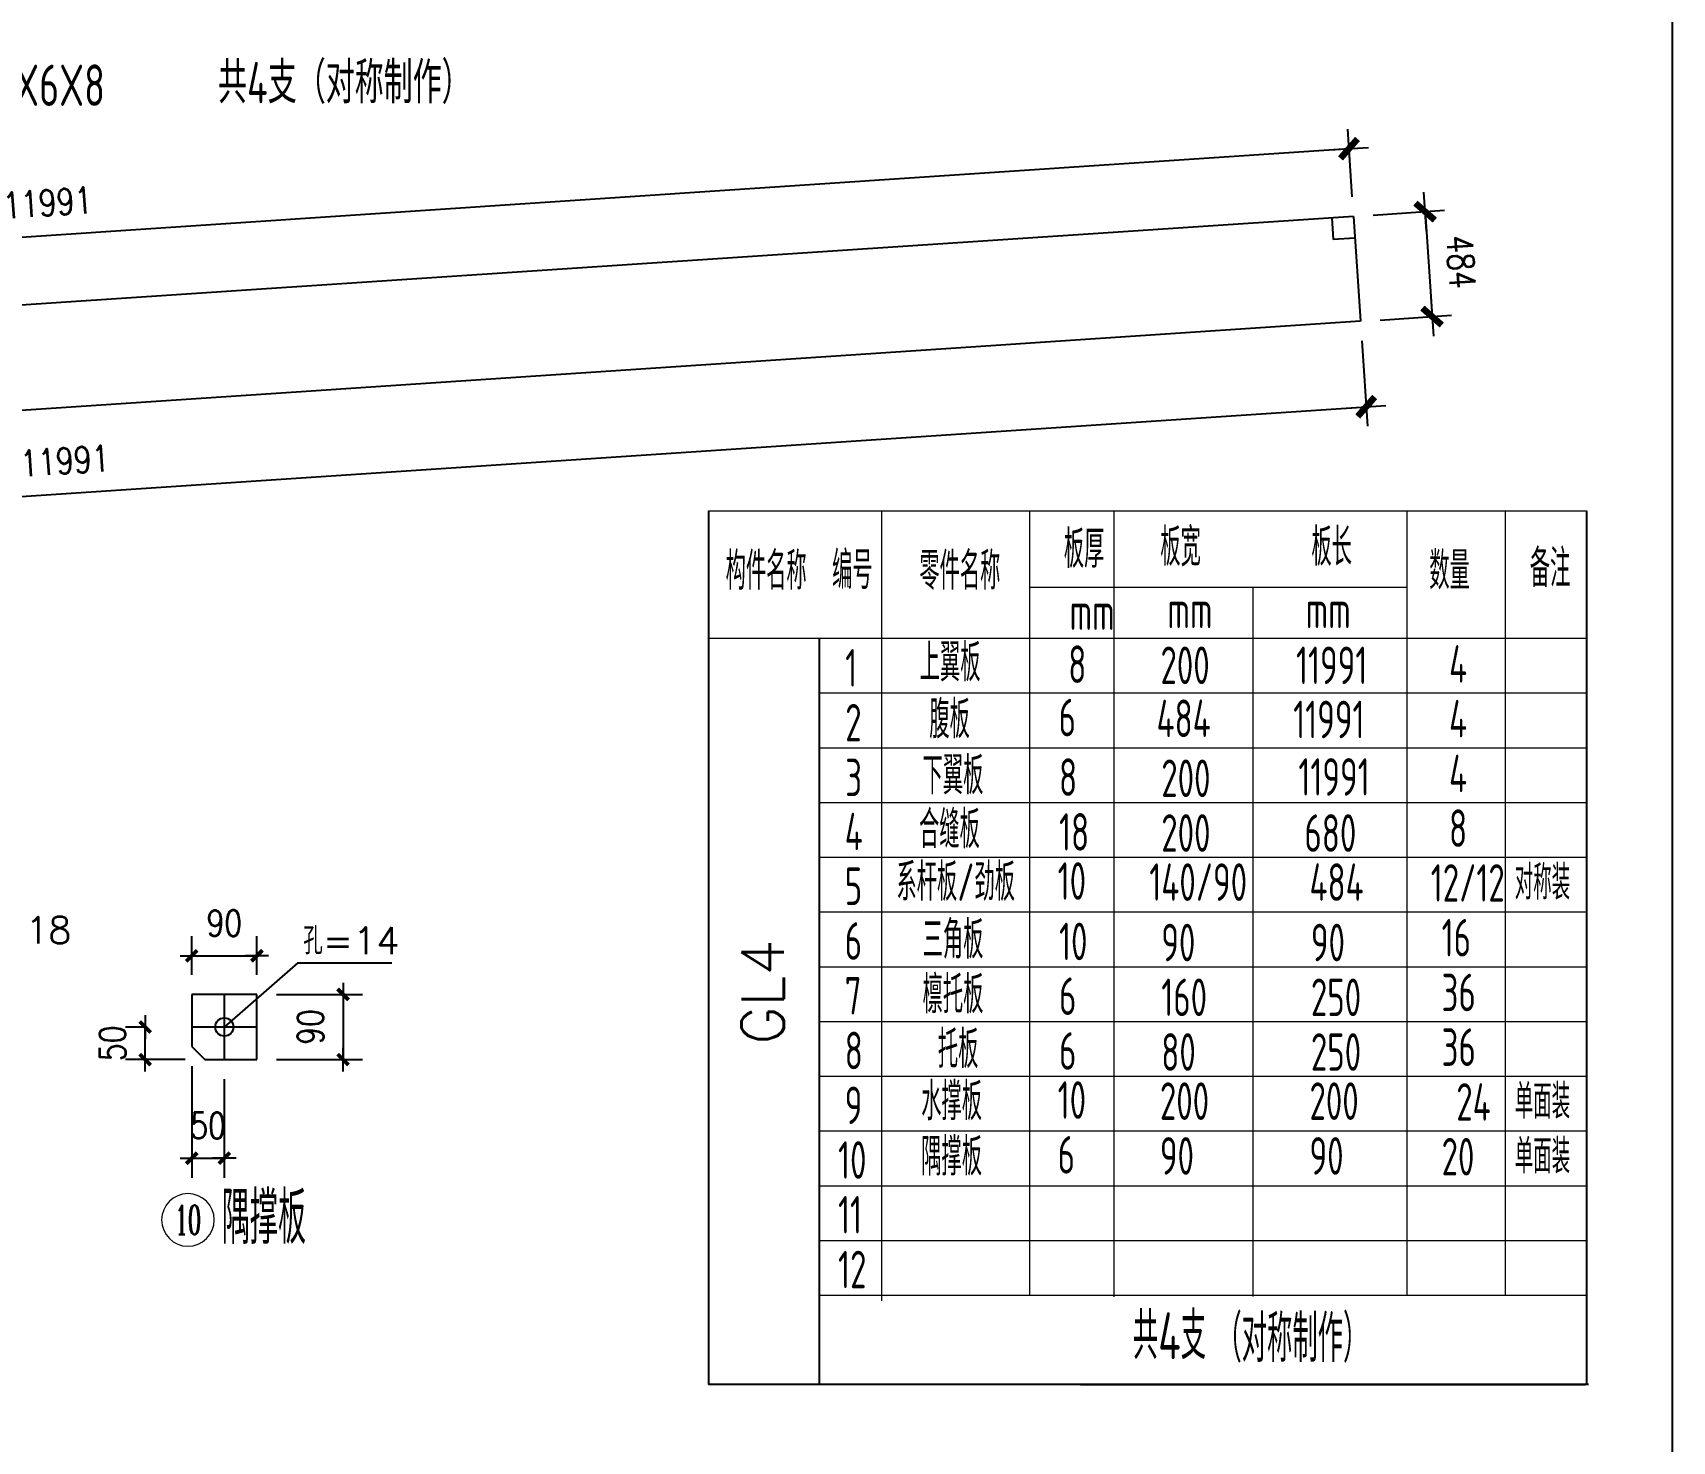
# Model space of a CAD drawing. Header units: millimetres. Extents: x 2451220 to 4527627, y -5186613 to -1639140.
# Drawn here: x 2508074 to 2515622, y -1751697 to -1745215 of the extents above; entities that cross this region are included whole.
import ezdxf
from ezdxf.enums import TextEntityAlignment as Align

# ---------------------------------------------------------------- set-up
doc = ezdxf.new("R2010")
doc.units = ezdxf.units.MM
doc.header["$LTSCALE"] = 1000
doc.header["$PDMODE"] = 34
doc.linetypes.add('CENTER', pattern=[50.8, 31.75, -6.35, 6.35, -6.35])
doc.layers.add('轴线层', color=1, linetype='CENTER', lineweight=15)
doc.layers.add('钢架', color=7, linetype='Continuous', lineweight=25)
doc.styles.add('COMPLEX', font='COMPLEX')
doc.styles.add('DIM_FONT', font='simplex.shx', dxfattribs={"width": 0.8, "bigfont": 'hztxt.shx'})
doc.styles.add('hz', font='gbenor.shx', dxfattribs={"width": 0.75, "height": 100, "bigfont": 'gbcbig.shx'})
doc.styles.get("Standard").update_dxf_attribs({"font": 'txt', "bigfont": 'gbcbig.shx'})
doc.styles.add('TSSD_Label', font='Tssdeng.shx', dxfattribs={"width": 0.7, "bigfont": 'hztxt.shx'})
doc.dimstyles.new('WGH(1)', dxfattribs={"dimscale": 1.2, "dimtxt": 100, "dimasz": 0.5, "dimexe": 75, "dimexo": 75, "dimgap": 75, "dimtad": 1, "dimdec": 0, "dimzin": 0, "dimdsep": 46, "dimtxsty": 'DIM_FONT', "dimblk1": '_DIMX', "dimblk2": '_DIMX', "dimsah": 1, "dimcen": 0.09, "dimclrd": 3, "dimclre": 3, "dimclrt": 7, "dimadec": 0, "dimazin": 0, "dimtfac": 1, "dimtdec": 0, "dimtix": 1, "dimtmove": 2, "dimatfit": 3, "dimldrblk": '_DIMX', "dimfxl": 1, "dimtolj": 1, "dimtzin": 0, "dimarcsym": 0})
doc.dimstyles.new('WGH(3)', dxfattribs={"dimscale": 1.2, "dimtxt": 100, "dimasz": 0.3, "dimexe": 75, "dimexo": 75, "dimgap": 75, "dimtad": 1, "dimdec": 0, "dimlfac": 0.333333, "dimzin": 0, "dimdsep": 46, "dimtxsty": 'DIM_FONT', "dimblk1": '_DIMX', "dimblk2": '_DIMX', "dimsah": 1, "dimcen": 0.09, "dimclrd": 3, "dimclre": 3, "dimclrt": 7, "dimazin": 0, "dimtfac": 1, "dimtdec": 0, "dimtix": 1, "dimtmove": 2, "dimatfit": 3, "dimldrblk": '_DIMX', "dimfxl": 1, "dimtolj": 1, "dimtzin": 0, "dimarcsym": 0})

# ---------------------------------------------------------------- blocks, each defined once
blk = doc.blocks.new('_DIMX')
blk.add_line((-150, 0), (150, 0))
at = {"const_width": 50}
blk.add_lwpolyline([(-70, -70), (70, 70)], dxfattribs=at)
blk = doc.blocks.new('*D2800')
at = {"color": 3, "lineweight": -2}
for p, q in [((2514149.1, -1745970.6), (2514128.4, -1745658.8)), ((2502170.9, -1746546.2), (2514133.7, -1745748.6)), ((2502185.1, -1746768.2), (2502164.3, -1746456.4))]:
    blk.add_line(p, q, dxfattribs=at)
at = {"layer": 'Defpoints', "color": 0}
for p in [(2514134.3, -1745748.6), (2514155.1, -1746060.4), (2502191, -1746858)]:
    blk.add_point(p, dxfattribs=at)
at = {"color": 3, "lineweight": -2, "xscale": 0.6, "yscale": 0.6, "zscale": 0.6}
for p, rotation in [((2514134.3, -1745748.6), 3.8140748342874), ((2502170.3, -1746546.2), 183.8140748342874)]:
    blk.add_blockref('_DIMX', p, dxfattribs=dict(at, rotation=rotation))
at = {"color": 7, "insert": (2508142.3, -1745997.7), "char_height": 120, "attachment_point": 5, "rotation": 3.81407, "style": 'DIM_FONT'}
blk.add_mtext('\\A1;11991', dxfattribs=at)
blk = doc.blocks.new('*D2801')
at = {"color": 3, "lineweight": -2}
for p, q in [((2514193.3, -1746633.1), (2514219.5, -1747026.1)), ((2502250, -1747733.9), (2514212.9, -1746936.4)), ((2502229.2, -1747430.7), (2502255.4, -1747823.7))]:
    blk.add_line(p, q, dxfattribs=at)
at = {"layer": 'Defpoints', "color": 0}
for p in [(2514187.3, -1746543.3), (2514213.5, -1746936.3), (2502223.2, -1747340.9)]:
    blk.add_point(p, dxfattribs=at)
at = {"color": 3, "lineweight": -2, "xscale": 0.6, "yscale": 0.6, "zscale": 0.6}
for p, rotation in [((2514213.5, -1746936.3), 3.8140748342831), ((2502249.4, -1747733.9), 183.8140748342831)]:
    blk.add_blockref('_DIMX', p, dxfattribs=dict(at, rotation=rotation))
at = {"color": 7, "insert": (2508221.5, -1747185.5), "char_height": 120, "attachment_point": 5, "rotation": 3.81407, "style": 'DIM_FONT'}
blk.add_mtext('\\A1;11991', dxfattribs=at)
blk = doc.blocks.new('*D2802')
at = {"color": 3, "lineweight": -2}
for p, q in [((2514244.9, -1746054.4), (2514574.5, -1746032.5)), ((2514484.7, -1746039), (2514516.8, -1746520.8)), ((2514277.1, -1746537.4), (2514606.7, -1746515.4))]:
    blk.add_line(p, q, dxfattribs=at)
at = {"layer": 'Defpoints', "color": 0}
for p in [(2514155.1, -1746060.4), (2514187.3, -1746543.3), (2514516.9, -1746521.4)]:
    blk.add_point(p, dxfattribs=at)
at = {"color": 3, "lineweight": -2, "xscale": 0.6, "yscale": 0.6, "zscale": 0.6}
for p, rotation in [((2514484.7, -1746038.4), 93.81407483431603), ((2514516.9, -1746521.4), 273.814074834316)]:
    blk.add_blockref('_DIMX', p, dxfattribs=dict(at, rotation=rotation))
at = {"color": 7, "insert": (2514650.4, -1746269.9), "char_height": 120, "attachment_point": 5, "rotation": 273.81407, "style": 'DIM_FONT'}
blk.add_mtext('\\A1;484', dxfattribs=at)
blk = doc.blocks.new('*D2821')
at = {"color": 3, "lineweight": -2}
for p, q in [((2508806, -1749551.2), (2508806, -1749373.4)), ((2509106, -1749551.2), (2509106, -1749373.4)), ((2508805.7, -1749463.4), (2508805.3, -1749463.4)), ((2508806, -1749463.4), (2509106, -1749463.4)), ((2509106.4, -1749463.4), (2509106.7, -1749463.4))]:
    blk.add_line(p, q, dxfattribs=at)
at = {"layer": 'Defpoints', "color": 0}
for p in [(2509106, -1749463.4), (2508806, -1749641.2), (2509106, -1749641.2)]:
    blk.add_point(p, dxfattribs=at)
at = {"color": 3, "lineweight": -2, "xscale": 0.36, "yscale": 0.36, "zscale": 0.36}
blk.add_blockref('_DIMX', (2508806, -1749463.4), dxfattribs=at)
at = {"color": 3, "lineweight": -2, "xscale": 0.36, "yscale": 0.36, "zscale": 0.36, "rotation": 180}
blk.add_blockref('_DIMX', (2509106, -1749463.4), dxfattribs=at)
at = {"color": 7, "insert": (2508956, -1749313.4), "char_height": 120, "attachment_point": 5, "style": 'DIM_FONT'}
blk.add_mtext('\\A1;90', dxfattribs=at)
blk = doc.blocks.new('*D2822')
at = {"color": 3, "lineweight": -2}
for p, q in [((2509196, -1749641.2), (2509592.7, -1749641.2)), ((2509502.7, -1749640.9), (2509502.7, -1749640.5)), ((2509502.7, -1749641.2), (2509502.7, -1749941.2)), ((2509196, -1749941.2), (2509592.7, -1749941.2)), ((2509502.7, -1749941.6), (2509502.7, -1749942))]:
    blk.add_line(p, q, dxfattribs=at)
at = {"layer": 'Defpoints', "color": 0}
for p in [(2509106, -1749641.2), (2509106, -1749941.2), (2509502.7, -1749941.2)]:
    blk.add_point(p, dxfattribs=at)
at = {"color": 3, "lineweight": -2, "xscale": 0.36, "yscale": 0.36, "zscale": 0.36}
for p, rotation in [((2509502.7, -1749641.2), 270), ((2509502.7, -1749941.2), 90)]:
    blk.add_blockref('_DIMX', p, dxfattribs=dict(at, rotation=rotation))
at = {"color": 7, "insert": (2509352.7, -1749791.2), "char_height": 120, "attachment_point": 5, "rotation": 90, "style": 'DIM_FONT'}
blk.add_mtext('\\A1;90', dxfattribs=at)
blk = doc.blocks.new('*D916')
at = {"color": 3, "lineweight": -2}
for p, q in [((2508599.9, -1749791.2), (2508501.6, -1749791.2)), ((2508591.6, -1749790.9), (2508591.6, -1749790.5)), ((2508591.6, -1749941.2), (2508591.6, -1749791.2)), ((2508776, -1749941.2), (2508501.6, -1749941.2)), ((2508591.6, -1749941.6), (2508591.6, -1749942))]:
    blk.add_line(p, q, dxfattribs=at)
at = {"layer": 'Defpoints', "color": 0}
for p in [(2508591.6, -1749791.2), (2508689.9, -1749791.2), (2508866, -1749941.2)]:
    blk.add_point(p, dxfattribs=at)
at = {"color": 3, "lineweight": -2, "xscale": 0.36, "yscale": 0.36, "zscale": 0.36}
for p, rotation in [((2508591.6, -1749791.2), 270), ((2508591.6, -1749941.2), 90)]:
    blk.add_blockref('_DIMX', p, dxfattribs=dict(at, rotation=rotation))
at = {"color": 7, "insert": (2508441.6, -1749866.2), "char_height": 120, "attachment_point": 5, "rotation": 90, "style": 'DIM_FONT'}
blk.add_mtext('\\A1;50', dxfattribs=at)
blk = doc.blocks.new('*D917')
at = {"color": 3, "lineweight": -2}
for p, q in [((2508806, -1749971.2), (2508806, -1750485)), ((2508956, -1750031.2), (2508956, -1750485)), ((2508805.7, -1750395), (2508805.3, -1750395)), ((2508806, -1750395), (2508956, -1750395)), ((2508956.4, -1750395), (2508956.7, -1750395))]:
    blk.add_line(p, q, dxfattribs=at)
at = {"layer": 'Defpoints', "color": 0}
for p in [(2508806, -1749881.2), (2508956, -1749941.2), (2508956, -1750395)]:
    blk.add_point(p, dxfattribs=at)
at = {"color": 3, "lineweight": -2, "xscale": 0.36, "yscale": 0.36, "zscale": 0.36}
blk.add_blockref('_DIMX', (2508806, -1750395), dxfattribs=at)
at = {"color": 3, "lineweight": -2, "xscale": 0.36, "yscale": 0.36, "zscale": 0.36, "rotation": 180}
blk.add_blockref('_DIMX', (2508956, -1750395), dxfattribs=at)
at = {"color": 7, "insert": (2508881, -1750245), "char_height": 120, "attachment_point": 5, "style": 'DIM_FONT'}
blk.add_mtext('\\A1;50', dxfattribs=at)
blk = doc.blocks.new('轴线标号')
at = {"lineweight": 13}
blk.add_circle((0, 0), 0.5, dxfattribs=at)
at = {"layer": '钢架', "lineweight": 13, "style": 'COMPLEX', "width": 1.041667}
blk.add_attdef('A', text='', height=0.56, dxfattribs=at).set_placement((-0.25, -0.28), (0.25, -0.28), align=Align.FIT)

msp = doc.modelspace()

# ---------------------------------------------------------------- linework, layer by layer
for p, q in [((2514155.1, -1746060.4), (2502191, -1746858)), ((2514155.1, -1746060.4), (2514187.3, -1746543.3)), ((2514055.4, -1746067.1), (2514062, -1746166.8)), ((2514161.8, -1746160.2), (2514062, -1746166.8)), ((2514187.3, -1746543.3), (2502223.2, -1747340.9)), ((2515227.4, -1747415.4), (2515227.4, -1751436.4)), ((2509295.1, -1749495.4), (2508956, -1749791.2)), ((2512898.1, -1751436.4), (2515221.3, -1751436.4)), ((2512898.1, -1751436.4), (2515221.3, -1751436.4)), ((2513298.1, -1751436.4), (2515221.3, -1751436.4)), ((2513298.1, -1751436.4), (2515221.3, -1751436.4)), ((2513298.1, -1751436.4), (2515221.3, -1751436.4)), ((2513298.1, -1751436.4), (2515221.3, -1751436.4))]:
    msp.add_line(p, q)
at = {"color": 1}
for p, q in [((2511185.2, -1747415.4), (2511185.2, -1751436.4)), ((2511696.6, -1751436.4), (2511696.6, -1748001.7)), ((2509295.1, -1749495.4), (2509727.9, -1749495.4)), ((2508806, -1749641.2), (2508806, -1749881.2)), ((2509106, -1749641.2), (2508806, -1749641.2)), ((2508956, -1749641.2), (2508956, -1749941.2)), ((2509106, -1749941.2), (2509106, -1749641.2)), ((2509106, -1749791.2), (2508806, -1749791.2)), ((2508806, -1749881.2), (2508866, -1749941.2)), ((2508866, -1749941.2), (2509106, -1749941.2))]:
    msp.add_line(p, q, dxfattribs=at)
at = {"lineweight": -3}
msp.add_line((2515236.3, -1751436.4), (2511185.2, -1751436.4), dxfattribs=at)
msp.add_lwpolyline([(2515622.4, -1752195.6), (2500480.2, -1752195.6), (2500480.2, -1741172.1), (2515622.4, -1741172.1)], close=True)
at = {"color": 1}
msp.add_circle((2508956, -1749791.2), 42, dxfattribs=at)
at = {"layer": '钢架', "lineweight": 13}
for p, q in [((2511185.2, -1747415.4), (2515227.4, -1747415.4)), ((2511982.2, -1747415.4), (2511982.2, -1751051.4)), ((2512662.5, -1747415.4), (2512662.5, -1751025.7)), ((2513051, -1747415.4), (2513051, -1751032.4)), ((2513051, -1747415.4), (2513051, -1751032.4)), ((2514400.4, -1747415.4), (2514400.4, -1751025.7)), ((2514853.4, -1747415.4), (2514853.4, -1751025.7)), ((2512662.5, -1747766.1), (2514400.4, -1747766.1)), ((2513692.2, -1747766.1), (2513692.2, -1751032.1)), ((2511185.2, -1748001.7), (2515227.4, -1748001.7)), ((2511696.6, -1748253.7), (2515227.4, -1748253.7)), ((2511696.6, -1748505.7), (2515227.4, -1748505.7)), ((2511696.6, -1748757.7), (2515227.4, -1748757.7)), ((2511696.6, -1748757.7), (2515227.4, -1748757.7)), ((2511696.6, -1749009.7), (2515227.4, -1749009.7)), ((2513051, -1749009.7), (2513051, -1749268.4)), ((2513051, -1749009.7), (2513051, -1749268.4)), ((2513051, -1749009.7), (2513051, -1749268.4)), ((2513051, -1749009.7), (2513051, -1749268.4)), ((2513051, -1749009.7), (2513051, -1749268.4)), ((2513051, -1749009.7), (2513051, -1749268.4)), ((2511696.6, -1749261.7), (2515227.4, -1749261.7)), ((2511696.6, -1749513.7), (2515227.4, -1749513.7)), ((2511696.6, -1749765.7), (2515227.4, -1749765.7)), ((2511696.6, -1750017.7), (2515227.4, -1750017.7)), ((2512662.5, -1750017.7), (2512662.5, -1750269.7)), ((2512662.5, -1750017.7), (2512662.5, -1750269.7)), ((2512662.5, -1750017.7), (2512662.5, -1750269.7)), ((2513051, -1750017.7), (2513051, -1750269.7)), ((2513051, -1750017.7), (2513051, -1750269.7)), ((2513051, -1750017.7), (2513051, -1750269.7)), ((2513051, -1750017.7), (2513051, -1750269.7)), ((2513051, -1750017.7), (2513051, -1750269.7)), ((2513051, -1750017.7), (2513051, -1750269.7)), ((2513692.2, -1750017.7), (2513692.2, -1750269.7)), ((2513692.2, -1750017.7), (2513692.2, -1750269.7)), ((2513692.2, -1750017.7), (2513692.2, -1750269.7)), ((2514400.4, -1750017.7), (2514400.4, -1750269.7)), ((2514400.4, -1750017.7), (2514400.4, -1750269.7)), ((2514400.4, -1750017.7), (2514400.4, -1750269.7)), ((2511696.6, -1750269.7), (2515227.4, -1750269.7)), ((2512662.5, -1750269.7), (2512662.5, -1750521.7)), ((2512662.5, -1750269.7), (2512662.5, -1750521.7)), ((2512662.5, -1750269.7), (2512662.5, -1750521.7)), ((2513051, -1750269.7), (2513051, -1750521.7)), ((2513051, -1750269.7), (2513051, -1750521.7)), ((2513051, -1750269.7), (2513051, -1750521.7)), ((2513051, -1750269.7), (2513051, -1750521.7)), ((2513051, -1750269.7), (2513051, -1750521.7)), ((2513051, -1750269.7), (2513051, -1750521.7)), ((2513692.2, -1750269.7), (2513692.2, -1750521.7)), ((2513692.2, -1750269.7), (2513692.2, -1750521.7)), ((2513692.2, -1750269.7), (2513692.2, -1750521.7)), ((2514400.4, -1750269.7), (2514400.4, -1750521.7)), ((2514400.4, -1750269.7), (2514400.4, -1750521.7)), ((2514400.4, -1750269.7), (2514400.4, -1750521.7)), ((2511696.6, -1750521.7), (2515227.4, -1750521.7)), ((2511696.6, -1750773.7), (2515227.4, -1750773.7)), ((2511696.6, -1750773.7), (2515227.4, -1750773.7)), ((2511696.6, -1750773.7), (2515227.4, -1750773.7)), ((2511696.6, -1750773.7), (2515227.4, -1750773.7)), ((2511696.6, -1750773.7), (2515227.4, -1750773.7)), ((2512662.5, -1750773.7), (2512662.5, -1751025.7)), ((2512662.5, -1750773.7), (2512662.5, -1751025.7)), ((2512662.5, -1750773.7), (2512662.5, -1751025.7)), ((2514400.4, -1750773.7), (2514400.4, -1751025.7)), ((2514400.4, -1750773.7), (2514400.4, -1751025.7)), ((2514400.4, -1750773.7), (2514400.4, -1751025.7)), ((2511696.6, -1751025.7), (2515227.4, -1751025.7)), ((2511696.6, -1751025.7), (2515227.4, -1751025.7)), ((2511696.6, -1751025.7), (2515227.4, -1751025.7)), ((2511696.6, -1751025.7), (2515227.4, -1751025.7)), ((2511696.6, -1751025.7), (2515227.4, -1751025.7)), ((2511696.6, -1751025.7), (2515227.4, -1751025.7)), ((2511696.6, -1751025.7), (2515227.4, -1751025.7)), ((2511696.6, -1751025.7), (2515227.4, -1751025.7)), ((2511696.6, -1751025.7), (2515227.4, -1751025.7))]:
    msp.add_line(p, q, dxfattribs=at)

# ---------------------------------------------------------------- block references
ref = msp.add_blockref('轴线标号', (2508788.6, -1750679.1), dxfattribs=dict(xscale=-242.1862611761317, yscale=242.1862611761317, zscale=242.1862611763598))
ref.add_attrib('A', '10', dxfattribs={"layer": '钢架', "lineweight": 13, "height": 135.62, "style": 'COMPLEX', "width": 0.646552}).set_placement((2508728.1, -1750746.9), (2508849.2, -1750746.9), align=Align.FIT)

# ---------------------------------------------------------------- texts
at = {"color": 0, "style": 'TSSD_Label', "width": 0.7}
for s, height, p in [('H500X200X6X8', 190.695, (2507234.7, -1745552)), ('共4支（对称制作）', 190.69, (2508926.9, -1745540.2))]:
    msp.add_text(s, height=height, dxfattribs=at).set_placement(p)
at = {"layer": '轴线层', "color": 4, "linetype": 'ByBlock', "attachment_point": 1}
for s, insert, char_height in [('孔=18', (2507816.5, -1749283.8), 122.5), ('孔=14', (2509319.4, -1749331.6), 125)]:
    msp.add_mtext_dynamic_manual_height_columns(s, width=1506.743, gutter_width=12.5, heights=[336], dxfattribs=dict(at, insert=insert, char_height=char_height))
at = {"layer": '轴线层', "color": 4, "linetype": 'ByBlock', "insert": (2511338, -1749871.5), "char_height": 194.4, "attachment_point": 1, "rotation": 90}
msp.add_mtext_dynamic_manual_height_columns('GL4', width=1139.904, gutter_width=12.5, heights=[0], dxfattribs=at)
at = {"layer": '钢架', "lineweight": 13, "attachment_point": 1, "style": 'hz'}
for s, insert, char_height, width in [('板厚', (2512821.2, -1747505.3), 172.8, 708.175), ('板宽', (2513265.6, -1747495.5), 172.8, 708.175), ('板长', (2513961.3, -1747495.5), 172.8, 708.175), ('构件名称', (2511264.1, -1747605.6), 172.8, 708.175), ('编号', (2511754.5, -1747602.4), 172.8, 708.175), ('零件名称', (2512155.9, -1747605.6), 172.8, 708.175), ('数量', (2514504, -1747604.1), 172.8, 708.175), ('备注', (2514966.7, -1747593.1), 172.8, 708.175), ('mm', (2512847.8, -1747791.3), 172.8, 708.175), ('mm', (2513298.3, -1747783.1), 172.8, 708.175), ('mm', (2513934.8, -1747783.1), 172.8, 708.175), ('上翼板', (2512157.8, -1748027.4), 172.8, 708.175), ('1', (2511814.9, -1748052.1), 172.8, 708.175), ('\\pi400,t600; 8', (2512371.4, -1748035.1), 172.8, 708.175), ('\\pi400,t600;200', (2512866.3, -1748040.1), 172.8, 708.175), ('\\pi400,t600;11991', (2513490.5, -1748040.1), 172.8, 708.175), ('\\pi400,t600; 4', (2514124.7, -1748033.7), 172.8, 708.175), ('2', (2511814.9, -1748304.1), 172.8, 708.175), ('腹板', (2512201.9, -1748289.4), 172.8, 708.175), ('\\pi400,t600;6', (2512397.3, -1748280.5), 172.8, 708.175), ('\\pi400,t600;  484', (2512707.7, -1748284.3), 172.8, 1072.443), ('\\pi400,t600;11991', (2513477.5, -1748289.4), 172.8, 708.175), ('\\pi400,t600; 4', (2514124.7, -1748285.7), 172.8, 708.175), ('下翼板', (2512171.1, -1748547.3), 172.8, 708.175), ('\\pi400,t600;8', (2512399.3, -1748554.9), 172.8, 708.175), ('\\pi400,t600;11991', (2513501.2, -1748553.7), 172.8, 708.175), ('\\pi400,t600; 4', (2514124.7, -1748537.7), 172.8, 708.175), ('3', (2511814.9, -1748556.1), 172.8, 708.175), ('\\pi400,t600;200', (2512870, -1748560), 172.8, 708.175), ('合缝板', (2512154.6, -1748795.5), 172.8, 708.175), ('4', (2511812.5, -1748805), 172.8, 708.175), ('\\pi400,t600;18', (2512399.3, -1748806.9), 172.8, 708.175), ('\\pi400,t600;200', (2512870, -1748812), 172.8, 708.175), ('\\pi400,t600;680', (2513529.1, -1748812), 172.8, 708.175), ('\\pi400,t600; 8', (2514124.7, -1748789.7), 172.8, 708.175), ('5', (2511812.5, -1749057), 172.8, 708.175), ('系杆板/劲板', (2512050.6, -1749037.8), 172.8, 708.175), ('\\pi400,t600;10', (2512393, -1749033), 172.8, 708.175), ('     140/90', (2512863.6, -1749038), 172.8, 771.154), ('\\pi400,t600;484', (2513552.4, -1749038), 172.8, 708.175), ('     12/12', (2514159.3, -1749041.7), 172.8, 708.175), ('对称装', (2514897.6, -1749047.2), 157.39, 645.006), ('6', (2511812.5, -1749309), 172.8, 708.175), ('三角板', (2512171.1, -1749303.3), 172.8, 708.175), ('\\pi400,t600;16', (2514160.7, -1749293.7), 172.8, 708.175), ('\\pi400,t600;10', (2512399.3, -1749310.9), 172.8, 708.175), ('\\pi400,t600;90', (2512870, -1749316), 172.8, 708.175), ('\\pi400,t600;90', (2513558.8, -1749316), 172.8, 708.175), ('檩托板', (2512171.1, -1749555.3), 172.8, 708.175), ('7', (2511812.5, -1749561), 172.8, 708.175), ('\\pi400,t600;6', (2512399.3, -1749562.9), 172.8, 708.175), ('\\pi400,t600;160', (2512870, -1749568), 172.8, 708.175), ('\\pi400,t600;250', (2513558.8, -1749568), 172.8, 708.175), ('\\pi400,t600;36', (2514160.7, -1749545.7), 172.8, 708.175), ('8', (2511812.5, -1749813), 172.8, 708.175), (' 托板', (2512171.1, -1749807.3), 172.8, 708.175), ('\\pi400,t600;6', (2512399.3, -1749814.9), 172.8, 708.175), ('\\pi400,t600;80', (2512870, -1749820), 172.8, 708.175), ('\\pi400,t600;250', (2513558.8, -1749820), 172.8, 708.175), ('\\pi400,t600;36', (2514160.7, -1749797.7), 172.8, 708.175), ('水撑板', (2512164.7, -1750047.2), 172.8, 708.175), ('\\pi400,t600;10', (2512393, -1750041), 172.8, 708.175), ('\\pi400,t600;200', (2512863.6, -1750046), 172.8, 708.175), ('\\pi400,t600;200', (2513552.4, -1750046), 172.8, 708.175), ('      24', (2514206.7, -1750049.7), 172.8, 708.175), ('单面装', (2514897.6, -1750055.2), 157.39, 645.006), ('9', (2511812.5, -1750065), 172.8, 708.175), ('隅撑板', (2512164.7, -1750301.8), 172.8, 708.175), ('单面装', (2514897.6, -1750307.2), 157.39, 645.006), ('10', (2511781.9, -1750317), 172.8, 708.175), ('\\pi400,t600;6', (2512393, -1750293), 172.8, 708.175), ('\\pi400,t600;90', (2512863.6, -1750298), 172.8, 708.175), ('\\pi400,t600;90', (2513552.4, -1750298), 172.8, 708.175), ('\\pi400,t600;20', (2514160.7, -1750301.7), 172.8, 708.175), ('隅撑板', (2508943.9, -1750549.3), 240, 1506.743), ('11', (2511781.9, -1750569), 172.8, 708.175), ('12', (2511781.9, -1750821), 172.8, 708.175), ('共4支', (2513139, -1751104.1), 216, 692.905), ('（对称制作）', (2513523.7, -1751116.9), 216, 692.905)]:
    msp.add_mtext(s, dxfattribs=dict(at, insert=insert, char_height=char_height, width=width))

# ---------------------------------------------------------------- dimensions: what is measured, and where the dimension line sits
for p1, p2, distance, picture, middle in [((2502191, -1746858), (2514155.1, -1746060.4), 312.5, '*D2800', (2508142.3, -1745997.7)), ((2514155.1, -1746060.4), (2514187.3, -1746543.3), 330.3, '*D2802', (2514650.4, -1746269.9)), ((2502223.2, -1747340.9), (2514187.3, -1746543.3), -393.8, '*D2801', (2508221.5, -1747185.5))]:
    dim = msp.add_aligned_dim(p1=p1, p2=p2, distance=distance, dimstyle='WGH(1)')
    dim.commit()
    dim.dimension.update_dxf_attribs({"geometry": picture, "text_midpoint": middle})
at = {"color": 1}
dim = msp.add_linear_dim(base=(2509106, -1749463.4), p1=(2508806, -1749641.2), p2=(2509106, -1749641.2), text='90', dimstyle='WGH(3)', dxfattribs=at)
dim.commit()
dim.dimension.update_dxf_attribs({"geometry": '*D2821', "text_midpoint": (2508956, -1749313.4)})
dim = msp.add_linear_dim(base=(2509502.7, -1749941.2), p1=(2509106, -1749641.2), p2=(2509106, -1749941.2), angle=90, text='90', dimstyle='WGH(3)', dxfattribs=at)
dim.commit()
dim.dimension.update_dxf_attribs({"geometry": '*D2822', "text_midpoint": (2509352.7, -1749791.2)})
dim = msp.add_linear_dim(base=(2508591.6, -1749791.2), p1=(2508866, -1749941.2), p2=(2508689.9, -1749791.2), angle=90, dimstyle='WGH(3)', dxfattribs=at)
dim.commit()
dim.dimension.update_dxf_attribs({"geometry": '*D916', "text_midpoint": (2508441.6, -1749866.2)})
dim = msp.add_linear_dim(base=(2508956, -1750395), p1=(2508806, -1749881.2), p2=(2508956, -1749941.2), dimstyle='WGH(3)', dxfattribs=at)
dim.commit()
dim.dimension.update_dxf_attribs({"geometry": '*D917', "text_midpoint": (2508881, -1750245)})

doc.saveas('drawing.dxf')
